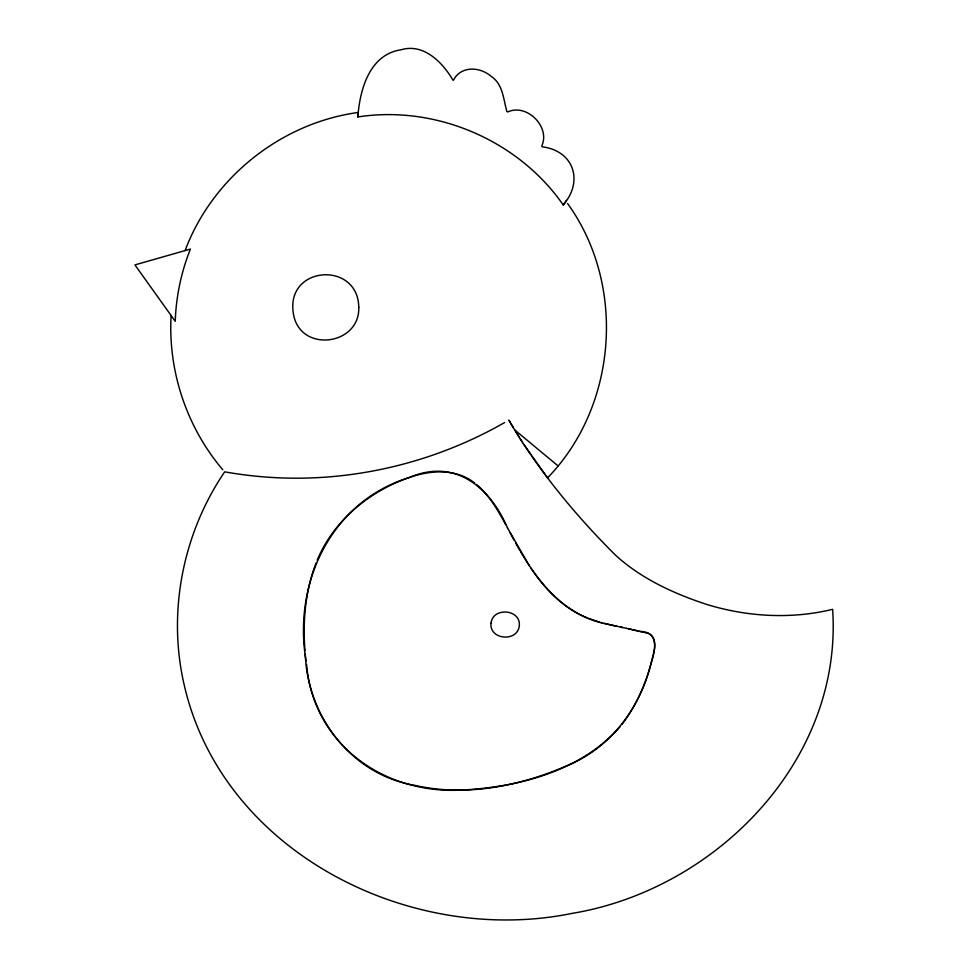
<?xml version="1.0" encoding="UTF-8"?>
<svg xmlns="http://www.w3.org/2000/svg" width="968" height="968" viewBox="0 0 968 968"><rect width="100%" height="100%" fill="white"/><g stroke="black" fill="none" stroke-linecap="round" stroke-linejoin="round"><path stroke-width="1.45" d="M171.118 315.556C167.912 371.107 186.739 427.372 222.797 469.77M563.412 204.768L563.243 204.986C518.303 140.251 435.745 104.871 357.87 116.947L358.233 112.482L358.172 113.111M357.87 116.947C359.781 89.697 369.486 54.402 401.127 49.767C423.573 43.003 442.679 62.388 452.927 80.162L453.435 80.223C460.889 65.691 479.753 66.526 491.054 76.278C503.118 84.155 503.312 99.293 506.917 111.538L507.668 111.961C526.822 103.056 550.659 126.893 541.741 146.047L542.177 146.797C573.588 150.754 583.728 180.774 563.582 204.55M653.303 653.993C656.062 645.777 655.856 633.326 644.712 632.661M653.073 655.094C647.459 679.911 637.501 704.087 621.94 724.366M316.004 563.086C305.344 590.867 302.633 621.214 304.981 650.714M185.094 250.579C212.367 177.688 281.131 122.912 358.233 112.469M317.177 560.157C332.75 522.732 365.686 494.346 403.039 479.801C425.618 470.654 454.307 466.806 474.671 483.044M566.014 201.042L566.437 200.364M565.76 201.441L563.243 204.986M547.537 477.889C617.451 405.846 626.393 284.967 567.575 203.498M620.258 726.472C580.836 771.678 517.202 787.504 459.425 790.19C382.687 793.385 313.124 743.436 306.553 664.399M504.679 422.52C428.558 466.092 338.643 485.537 251.39 475.687C244.565 474.937 237.765 474.005 230.989 472.916C228.884 472.578 226.766 472.227 224.661 471.852C182.867 533.404 167.295 612.042 184.138 684.678C222.229 852.264 410.396 946.474 571.991 913.405C715.788 889.616 842.934 760.521 832.625 609.32C791.352 619.399 747.477 616.882 706.991 604.516C673.946 593.699 640.973 578.622 615.212 554.882C590.347 530.125 567.054 503.771 545.916 475.748M607.226 624.142L626.695 628.401M620.742 627.131L622.666 627.542M616.882 626.32L603.984 623.332M626.538 628.365L628.922 628.885M628.474 628.789L643.756 632.382M630.398 629.2L639.025 631.16M639.969 631.39C659.45 631.644 655.348 650.653 650.992 663.637C640.15 708.165 610.167 748.312 566.921 765.676C519.61 786.318 465.838 796.954 414.776 785.326C351.929 774.92 307.316 716.526 305.295 654.15M605.641 623.755C573.721 617.524 548.505 594.57 531.033 568.216M600.777 622.472L602.386 622.908M599.192 622.013L588.169 618.25M586.62 617.62C556.733 605.496 536.49 578.344 520.433 551.518M514.613 429.828L558.04 465.886M476.45 484.448C489.397 495.241 497.77 510.209 505.792 524.753M547.38 477.684L524.426 445.328M545.093 474.659L543 471.839M542.588 471.295L540.809 468.875M540.326 468.222L532.097 456.666M530.73 454.694L523.325 443.646M529.327 565.711L507.413 527.778M523.422 443.804L515.545 431.353M522.236 441.965L520.082 438.601M519.005 436.919L516.9 433.555M515.871 431.873L511.491 424.601M513.367 427.759L512.435 426.186M512.12 425.666L508.878 420.112L509.192 420.656M511.177 424.069L510.547 422.992M510.233 422.459L509.507 421.201M519.598 550.078L515.508 542.794M507.571 528.056C490.316 487.569 455.081 457.743 409.452 477.49C331.358 501.255 292.59 583.377 306.082 660.987M514.117 540.229L509.942 532.485M358.765 307.364C360.011 345.431 300.479 353.272 293.522 314.455C284.495 265.413 358.257 260.416 358.765 307.364M175.45 316.73L175.256 321.34L134.939 264.905L190.406 249.066C181.79 270.604 176.721 293.558 175.45 316.73M491.006 623.223C489.191 639.993 517.59 642.328 519.296 625.86C521.123 609.09 492.712 606.755 491.006 623.223"/></g></svg>
